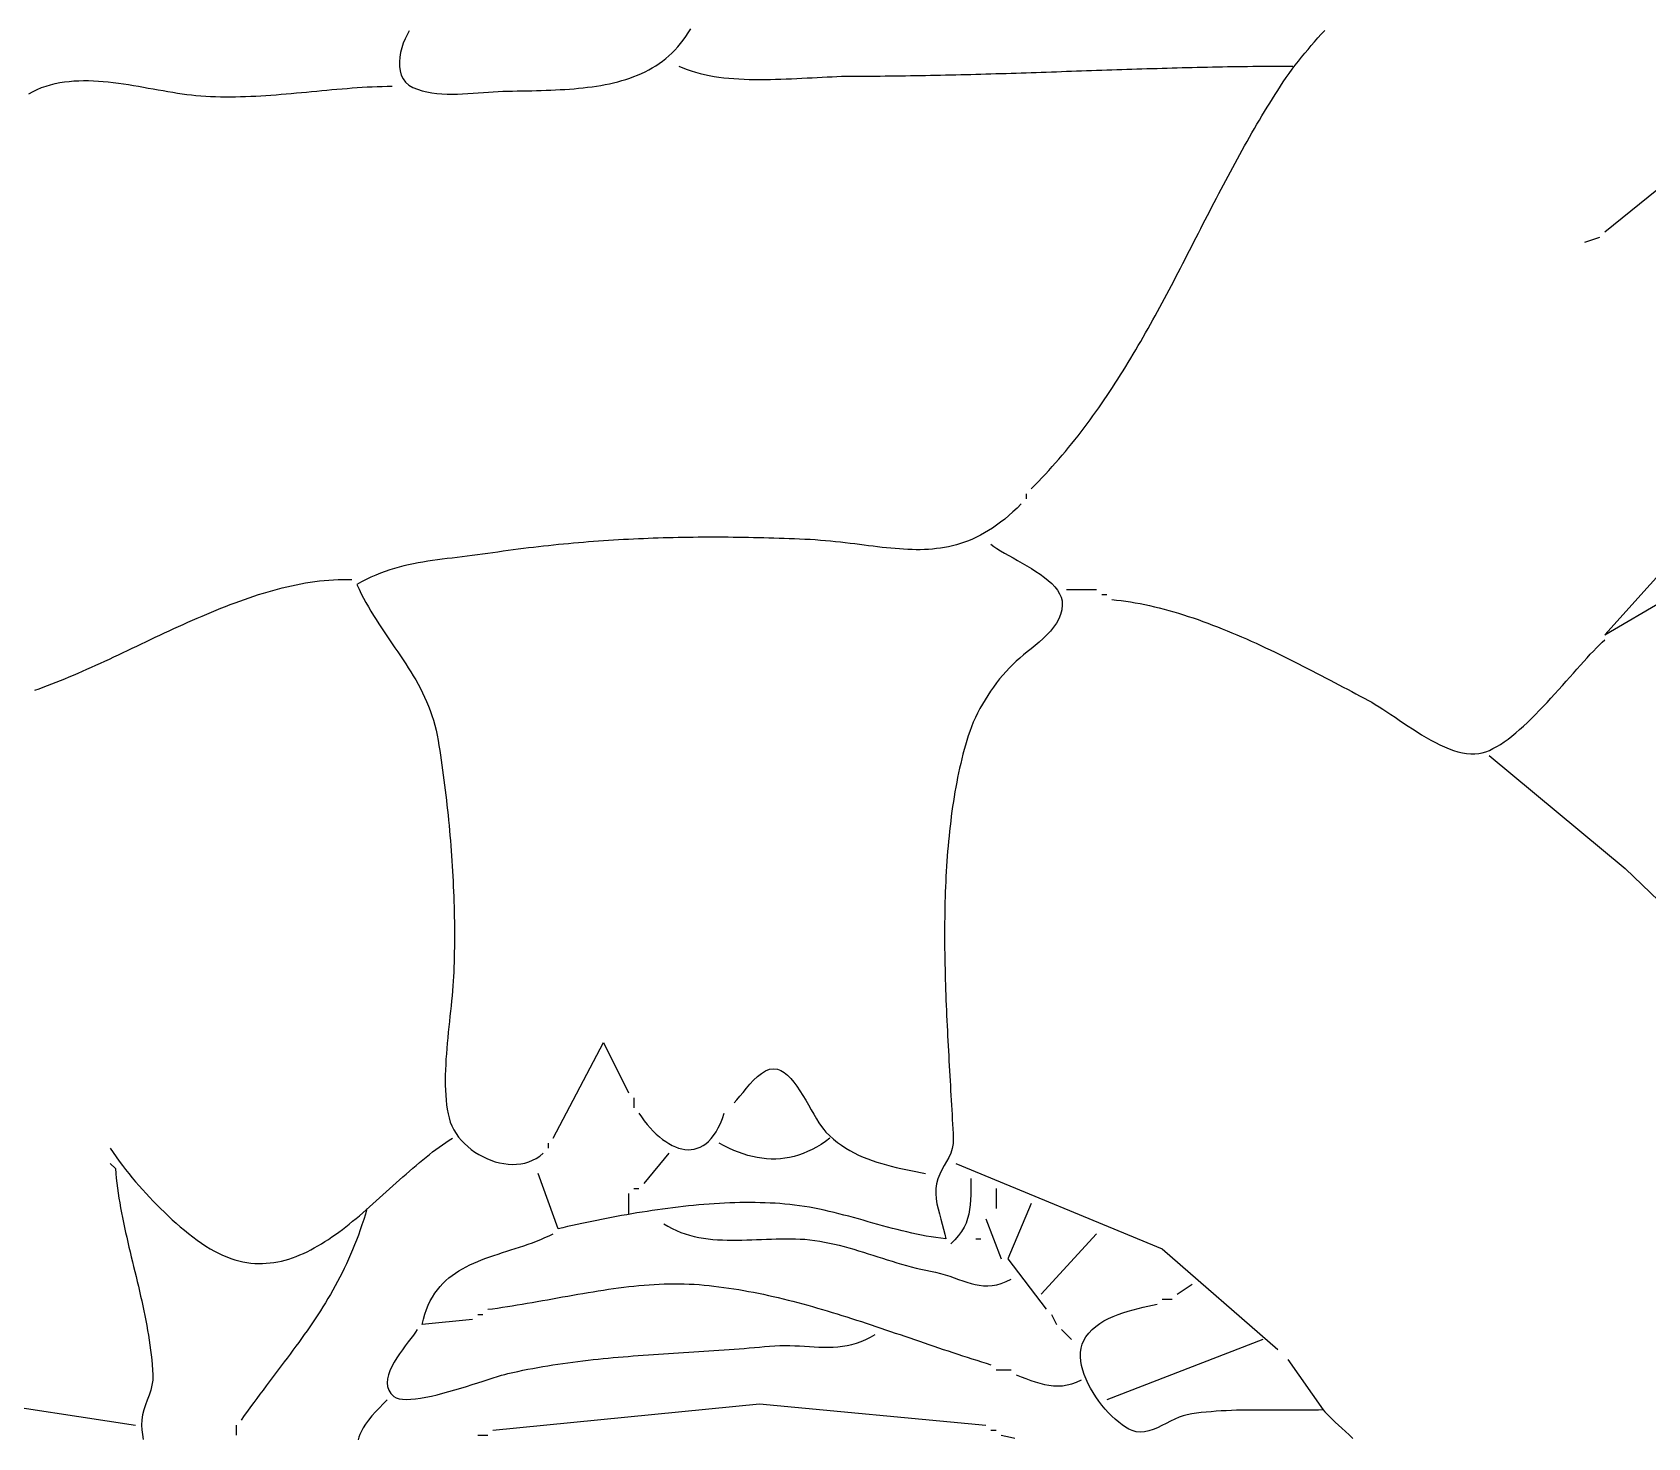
# Model space of a CAD drawing. Header units: millimetres. Extents: x 17 to 1517, y 15 to 1503.
# Drawn here: x 913.5 to 1234.5, y 899.5 to 1178.7 of the extents above; entities that cross this region are included whole.
import ezdxf

# ---------------------------------------------------------------- set-up
doc = ezdxf.new("R2010")
doc.units = ezdxf.units.MM
doc.layers.add('0_0_0', color=3, linetype='Continuous')

msp = doc.modelspace()

# ---------------------------------------------------------------- linework, layer by layer
at = {"layer": '0_0_0'}
for points in [[(988.3848, 1178.982), (987.9569, 1178.2264), (987.5613, 1177.4044), (987.2087, 1176.5309), (986.9093, 1175.6206), (986.6738, 1174.6882), (986.5125, 1173.7486), (986.4358, 1172.8165), (986.4543, 1171.9067), (986.5783, 1171.0339), (986.8184, 1170.2129), (987.185, 1169.4585), (987.6885, 1168.7854), (988.3393, 1168.2084), (989.1481, 1167.7423), (990.0408, 1167.3783), (990.9636, 1167.0812), (991.9131, 1166.8454), (992.8859, 1166.6656), (993.8783, 1166.5363), (994.8871, 1166.452), (995.9086, 1166.4075), (996.9395, 1166.3972), (997.9763, 1166.4158), (999.0155, 1166.4577), (1000.0536, 1166.5176), (1001.0872, 1166.5901), (1002.1128, 1166.6698), (1003.127, 1166.7511), (1004.1263, 1166.8288), (1005.1072, 1166.8973), (1006.0662, 1166.9513), (1007, 1166.9853), (1007.9593, 1167.0072), (1008.9184, 1167.0273), (1009.8767, 1167.0464), (1010.8337, 1167.0654), (1011.789, 1167.085), (1012.7422, 1167.106), (1013.6928, 1167.1294), (1014.6403, 1167.1559), (1015.5843, 1167.1863), (1016.5243, 1167.2215), (1017.4599, 1167.2622), (1018.3906, 1167.3094), (1019.3159, 1167.3638), (1020.2354, 1167.4263), (1021.1487, 1167.4977), (1022.0552, 1167.5788), (1022.9545, 1167.6704), (1023.8462, 1167.7734), (1024.7298, 1167.8886), (1025.6048, 1168.0168), (1026.4709, 1168.1588), (1027.3274, 1168.3154), (1028.1741, 1168.4876), (1029.0103, 1168.6761), (1029.8357, 1168.8816), (1030.6498, 1169.1052), (1031.4522, 1169.3475), (1032.2423, 1169.6094), (1033.0198, 1169.8918), (1033.7841, 1170.1954), (1034.5348, 1170.521), (1035.2715, 1170.8696), (1035.9937, 1171.2419), (1036.701, 1171.6388), (1037.3928, 1172.061), (1038.0688, 1172.5094), (1038.7284, 1172.9848), (1039.3712, 1173.4881), (1039.9968, 1174.02), (1040.6047, 1174.5815), (1041.1944, 1175.1732), (1041.7655, 1175.7961), (1042.3175, 1176.451), (1042.85, 1177.1387), (1043.3625, 1177.8599), (1043.8546, 1178.6156), (1044.3257, 1179.4066)], [(1112, 1088), (1112.7188, 1088.7258), (1113.4287, 1089.4561), (1114.1296, 1090.1909), (1114.8219, 1090.93), (1115.5056, 1091.6735), (1116.1808, 1092.4212), (1116.8478, 1093.1731), (1117.5066, 1093.929), (1118.1575, 1094.689), (1118.8006, 1095.4529), (1119.436, 1096.2207), (1120.0639, 1096.9922), (1120.6844, 1097.7676), (1121.2978, 1098.5465), (1121.904, 1099.3291), (1122.5034, 1100.1151), (1123.096, 1100.9046), (1123.682, 1101.6975), (1124.2616, 1102.4937), (1124.8349, 1103.2931), (1125.402, 1104.0956), (1125.9631, 1104.9012), (1126.5184, 1105.7098), (1127.068, 1106.5214), (1127.6121, 1107.3358), (1128.1507, 1108.1531), (1128.6842, 1108.973), (1129.2125, 1109.7956), (1129.7359, 1110.6208), (1130.2546, 1111.4484), (1130.7686, 1112.2785), (1131.2781, 1113.111), (1131.7833, 1113.9457), (1132.2843, 1114.7827), (1132.7813, 1115.6218), (1133.2745, 1116.463), (1133.7639, 1117.3061), (1134.2498, 1118.1512), (1134.7322, 1118.9982), (1135.2114, 1119.8469), (1135.6874, 1120.6974), (1136.1605, 1121.5495), (1136.6308, 1122.4032), (1137.0985, 1123.2583), (1137.5636, 1124.1149), (1138.0264, 1124.9728), (1138.487, 1125.832), (1138.9455, 1126.6924), (1139.4022, 1127.554), (1139.8571, 1128.4166), (1140.3104, 1129.2802), (1140.7622, 1130.1447), (1141.2128, 1131.0101), (1141.6622, 1131.8762), (1142.1107, 1132.7431), (1142.5583, 1133.6106), (1143.0052, 1134.4786), (1143.4516, 1135.3471), (1143.8976, 1136.2161), (1144.3434, 1137.0853), (1144.7891, 1137.9549), (1145.2349, 1138.8246), (1145.6809, 1139.6945), (1146.1273, 1140.5645), (1146.5742, 1141.4344), (1147.0218, 1142.3042), (1147.4703, 1143.1739), (1147.9197, 1144.0433), (1148.3703, 1144.9124), (1148.8221, 1145.7811), (1149.2754, 1146.6494), (1149.7303, 1147.5172), (1150.1869, 1148.3844), (1150.6455, 1149.2509), (1151.106, 1150.1167), (1151.5688, 1150.9817), (1152.0339, 1151.8457), (1152.5016, 1152.7089), (1152.9719, 1153.571), (1153.445, 1154.432), (1153.921, 1155.2918), (1154.4002, 1156.1504), (1154.8826, 1157.0077), (1155.3684, 1157.8636), (1155.8578, 1158.718), (1156.351, 1159.5709), (1156.848, 1160.4222), (1157.349, 1161.2718), (1157.8542, 1162.1197), (1158.3637, 1162.9658), (1158.8777, 1163.81), (1159.3963, 1164.6522), (1159.9197, 1165.4924), (1160.448, 1166.3304), (1160.9814, 1167.1663), (1161.5201, 1168), (1162.0905, 1168.8617), (1162.6715, 1169.7095), (1163.2628, 1170.5443), (1163.8638, 1171.3665), (1164.4741, 1172.1769), (1165.0934, 1172.9761), (1165.721, 1173.7648), (1166.3567, 1174.5438), (1166.9999, 1175.3136), (1167.6503, 1176.0749), (1168.3073, 1176.8285), (1168.9706, 1177.5749), (1169.6397, 1178.3148), (1170.3141, 1179.049)], [(1042, 1172), (1042.7869, 1171.6439), (1043.6009, 1171.3186), (1044.4403, 1171.023), (1045.3039, 1170.7559), (1046.19, 1170.516), (1047.0973, 1170.3021), (1048.0244, 1170.1131), (1048.9697, 1169.9476), (1049.9319, 1169.8046), (1050.9094, 1169.6827), (1051.901, 1169.5809), (1052.905, 1169.4978), (1053.9201, 1169.4323), (1054.9448, 1169.3832), (1055.9777, 1169.3493), (1057.0174, 1169.3293), (1058.0623, 1169.322), (1059.1111, 1169.3263), (1060.1622, 1169.3409), (1061.2144, 1169.3646), (1062.266, 1169.3963), (1063.3157, 1169.4346), (1064.3621, 1169.4785), (1065.4036, 1169.5267), (1066.4388, 1169.5779), (1067.4663, 1169.631), (1068.4847, 1169.6848), (1069.4925, 1169.7381), (1070.4883, 1169.7896), (1071.4705, 1169.8382), (1072.4378, 1169.8826), (1073.3888, 1169.9216), (1074.3219, 1169.9541), (1075.2358, 1169.9788), (1076.1289, 1169.9944), (1077, 1170), (1077.9991, 1170.0007), (1078.9983, 1170.0031), (1079.9976, 1170.0069), (1080.997, 1170.0122), (1081.9963, 1170.019), (1082.9958, 1170.0272), (1083.9952, 1170.0367), (1084.9947, 1170.0476), (1085.9943, 1170.0597), (1086.9939, 1170.0731), (1087.9936, 1170.0878), (1088.9933, 1170.1036), (1089.993, 1170.1206), (1090.9928, 1170.1387), (1091.9926, 1170.1578), (1092.9924, 1170.178), (1093.9923, 1170.1992), (1094.9922, 1170.2214), (1095.9921, 1170.2445), (1096.9921, 1170.2684), (1097.9921, 1170.2933), (1098.9922, 1170.3189), (1099.9922, 1170.3454), (1100.9923, 1170.3726), (1101.9924, 1170.4005), (1102.9926, 1170.4291), (1103.9928, 1170.4583), (1104.9929, 1170.4881), (1105.9932, 1170.5185), (1106.9934, 1170.5494), (1107.9936, 1170.5808), (1108.9939, 1170.6126), (1109.9942, 1170.6449), (1110.9945, 1170.6776), (1111.9948, 1170.7106), (1112.9951, 1170.7439), (1113.9954, 1170.7775), (1114.9958, 1170.8113), (1115.9961, 1170.8453), (1116.9965, 1170.8795), (1117.9968, 1170.9138), (1118.9972, 1170.9482), (1119.9976, 1170.9827), (1120.998, 1171.0172), (1121.9983, 1171.0517), (1122.9987, 1171.0861), (1123.9991, 1171.1204), (1124.9995, 1171.1546), (1125.9999, 1171.1886), (1127.0002, 1171.2224), (1128.0006, 1171.256), (1129.0009, 1171.2893), (1130.0013, 1171.3223), (1131.0016, 1171.355), (1132.002, 1171.3873), (1133.0023, 1171.4191), (1134.0026, 1171.4505), (1135.0029, 1171.4814), (1136.0032, 1171.5118), (1137.0034, 1171.5416), (1138.0037, 1171.5708), (1139.0039, 1171.5994), (1140.0041, 1171.6273), (1141.0043, 1171.6545), (1142.0044, 1171.681), (1143.0046, 1171.7066), (1144.0047, 1171.7315), (1145.0048, 1171.7554), (1146.0048, 1171.7785), (1147.0049, 1171.8007), (1148.0049, 1171.8219), (1149.0049, 1171.8421), (1150.0048, 1171.8612), (1151.0047, 1171.8793), (1152.0046, 1171.8963), (1153.0044, 1171.9121), (1154.0042, 1171.9268), (1155.004, 1171.9402), (1156.0037, 1171.9523), (1157.0034, 1171.9632), (1158.003, 1171.9727), (1159.0026, 1171.9809), (1160.0022, 1171.9877), (1161.0017, 1171.993), (1162.0012, 1171.9968), (1163.0006, 1171.9992), (1164, 1172)], [(912.8107, 1166.5026), (913.6394, 1166.9538), (914.4853, 1167.3558), (915.3474, 1167.7104), (916.2247, 1168.0198), (917.1164, 1168.2859), (918.0216, 1168.5107), (918.9393, 1168.6964), (919.8686, 1168.8448), (920.8085, 1168.9581), (921.7583, 1169.0382), (922.7169, 1169.0871), (923.6835, 1169.1069), (924.6571, 1169.0996), (925.6368, 1169.0673), (926.6217, 1169.0118), (927.6109, 1168.9354), (928.6035, 1168.8399), (929.5985, 1168.7273), (930.595, 1168.5998), (931.5922, 1168.4594), (932.589, 1168.308), (933.5847, 1168.1476), (934.5782, 1167.9804), (935.5686, 1167.8082), (936.5551, 1167.6332), (937.5367, 1167.4574), (938.5125, 1167.2827), (939.4815, 1167.1112), (940.443, 1166.9449), (941.3958, 1166.7858), (942.3393, 1166.636), (943.2723, 1166.4975), (944.194, 1166.3722), (945.1036, 1166.2623), (946, 1166.1697), (946.9756, 1166.0864), (947.9547, 1166.0187), (948.9371, 1165.9657), (949.9225, 1165.9267), (950.9109, 1165.9011), (951.902, 1165.8882), (952.8957, 1165.8873), (953.8918, 1165.8976), (954.89, 1165.9185), (955.8904, 1165.9492), (956.8926, 1165.9892), (957.8964, 1166.0376), (958.9018, 1166.0938), (959.9085, 1166.1571), (960.9164, 1166.2267), (961.9253, 1166.3021), (962.935, 1166.3824), (963.9453, 1166.4671), (964.9561, 1166.5553), (965.9672, 1166.6464), (966.9784, 1166.7398), (967.9896, 1166.8346), (969.0005, 1166.9302), (970.011, 1167.026), (971.0209, 1167.1211), (972.03, 1167.2149), (973.0382, 1167.3068), (974.0453, 1167.396), (975.0511, 1167.4818), (976.0555, 1167.5635), (977.0582, 1167.6404), (978.0591, 1167.7118), (979.058, 1167.7771), (980.0548, 1167.8355), (981.0492, 1167.8863), (982.0411, 1167.9289), (983.0303, 1167.9625), (984.0166, 1167.9864), (985, 1168)], [(1257, 1164), (1226, 1139)], [(1222, 1137), (1225, 1138)], [(1253, 1089), (1226, 1059), (1238, 1066.0247), (1254, 1074)], [(1110, 1085), (1109.1741, 1084.1806), (1108.3534, 1083.4087), (1107.5375, 1082.6831), (1106.7258, 1082.0025), (1105.918, 1081.3657), (1105.1137, 1080.7714), (1104.3125, 1080.2184), (1103.514, 1079.7055), (1102.7178, 1079.2315), (1101.9234, 1078.795), (1101.1304, 1078.3949), (1100.3386, 1078.0299), (1099.5473, 1077.6987), (1098.7563, 1077.4003), (1097.9651, 1077.1332), (1097.1734, 1076.8963), (1096.3806, 1076.6883), (1095.5865, 1076.5081), (1094.7905, 1076.3543), (1093.9924, 1076.2257), (1093.1916, 1076.1211), (1092.3878, 1076.0392), (1091.5806, 1075.9789), (1090.7695, 1075.9388), (1089.9542, 1075.9178), (1089.1342, 1075.9146), (1088.3092, 1075.9279), (1087.4787, 1075.9565), (1086.6423, 1075.9993), (1085.7996, 1076.0549), (1084.9503, 1076.1221), (1084.0938, 1076.1997), (1083.2299, 1076.2864), (1082.358, 1076.3811), (1081.4778, 1076.4824), (1080.5889, 1076.5891), (1079.6909, 1076.7), (1078.7833, 1076.8139), (1077.8658, 1076.9295), (1076.9379, 1077.0455), (1075.9993, 1077.1608), (1075.0495, 1077.2742), (1074.0881, 1077.3842), (1073.1147, 1077.4899), (1072.1289, 1077.5898), (1071.1303, 1077.6827), (1070.1186, 1077.7675), (1069.0932, 1077.8429), (1068.0538, 1077.9076), (1067, 1077.9605), (1065.9724, 1078.0044), (1064.9472, 1078.0461), (1063.9242, 1078.0855), (1062.9034, 1078.1225), (1061.8847, 1078.1573), (1060.868, 1078.1896), (1059.8534, 1078.2196), (1058.8406, 1078.2471), (1057.8296, 1078.2722), (1056.8204, 1078.2947), (1055.8129, 1078.3148), (1054.8069, 1078.3323), (1053.8026, 1078.3472), (1052.7997, 1078.3595), (1051.7982, 1078.3692), (1050.7981, 1078.3762), (1049.7992, 1078.3805), (1048.8015, 1078.3821), (1047.8049, 1078.381), (1046.8094, 1078.377), (1045.8148, 1078.3702), (1044.8212, 1078.3606), (1043.8284, 1078.3481), (1042.8364, 1078.3328), (1041.8451, 1078.3144), (1040.8544, 1078.2932), (1039.8643, 1078.2689), (1038.8747, 1078.2416), (1037.8855, 1078.2113), (1036.8966, 1078.1778), (1035.908, 1078.1413), (1034.9196, 1078.1017), (1033.9314, 1078.0588), (1032.9432, 1078.0128), (1031.9551, 1077.9636), (1030.9668, 1077.9111), (1029.9785, 1077.8553), (1028.9899, 1077.7962), (1028.001, 1077.7337), (1027.0117, 1077.6679), (1026.0221, 1077.5987), (1025.0319, 1077.526), (1024.0412, 1077.4499), (1023.0499, 1077.3703), (1022.0578, 1077.2872), (1021.065, 1077.2005), (1020.0713, 1077.1103), (1019.0767, 1077.0164), (1018.0811, 1076.9189), (1017.0845, 1076.8178), (1016.0867, 1076.7129), (1015.0877, 1076.6043), (1014.0875, 1076.492), (1013.0859, 1076.3759), (1012.0829, 1076.256), (1011.0785, 1076.1322), (1010.0725, 1076.0046), (1009.0648, 1075.873), (1008.0555, 1075.7375), (1007.0445, 1075.5981), (1006.0315, 1075.4547), (1005.0167, 1075.3072), (1004, 1075.1558), (1002.9663, 1075.0052), (1001.9412, 1074.8654), (1000.9244, 1074.7343), (999.9156, 1074.61), (998.9142, 1074.4904), (997.9199, 1074.3736), (996.9324, 1074.2574), (995.9512, 1074.14), (994.9759, 1074.0193), (994.0062, 1073.8933), (993.0418, 1073.7601), (992.0821, 1073.6175), (991.1268, 1073.4636), (990.1755, 1073.2964), (989.2279, 1073.1139), (988.2836, 1072.9141), (987.3421, 1072.695), (986.403, 1072.4545), (985.4661, 1072.1907), (984.5309, 1071.9016), (983.597, 1071.5851), (982.6641, 1071.2393), (981.7317, 1070.8621), (980.7995, 1070.4516), (979.867, 1070.0058), (978.934, 1069.5225), (978, 1069), (978.4232, 1068.0724), (978.8643, 1067.1632), (979.3218, 1066.2711), (979.7943, 1065.3947), (980.2802, 1064.5328), (980.7783, 1063.6841), (981.287, 1062.8473), (981.8048, 1062.0212), (982.3304, 1061.2044), (982.8622, 1060.3957), (983.3989, 1059.5937), (983.939, 1058.7973), (984.481, 1058.0051), (985.0235, 1057.2158), (985.565, 1056.4282), (986.1041, 1055.6409), (986.6394, 1054.8528), (987.1694, 1054.0624), (987.6926, 1053.2686), (988.2077, 1052.47), (988.7131, 1051.6654), (989.2074, 1050.8535), (989.6892, 1050.033), (990.157, 1049.2026), (990.6094, 1048.361), (991.0449, 1047.507), (991.462, 1046.6392), (991.8595, 1045.7564), (992.2357, 1044.8574), (992.5892, 1043.9407), (992.9186, 1043.0052), (993.2225, 1042.0496), (993.4993, 1041.0725), (993.7478, 1040.0728), (993.9663, 1039.049), (994.1535, 1038), (994.3081, 1037.0278), (994.4595, 1036.0526), (994.6075, 1035.0744), (994.7522, 1034.0935), (994.8934, 1033.1098), (995.0312, 1032.1237), (995.1656, 1031.135), (995.2964, 1030.1441), (995.4236, 1029.151), (995.5472, 1028.1558), (995.6672, 1027.1587), (995.7834, 1026.1598), (995.896, 1025.1592), (996.0048, 1024.157), (996.1097, 1023.1534), (996.2108, 1022.1485), (996.3081, 1021.1423), (996.4014, 1020.1351), (996.4907, 1019.127), (996.576, 1018.118), (996.6573, 1017.1083), (996.7344, 1016.0981), (996.8075, 1015.0874), (996.8763, 1014.0763), (996.941, 1013.0651), (997.0014, 1012.0537), (997.0575, 1011.0424), (997.1093, 1010.0313), (997.1567, 1009.0205), (997.1997, 1008.0101), (997.2382, 1007.0002), (997.2723, 1005.9909), (997.3018, 1004.9825), (997.3267, 1003.9749), (997.347, 1002.9684), (997.3627, 1001.963), (997.3737, 1000.9589), (997.3799, 999.9562), (997.3814, 998.9551), (997.378, 997.9556), (997.3698, 996.9578), (997.3567, 995.962), (997.3387, 994.9681), (997.3157, 993.9764), (997.2876, 992.987), (997.2546, 992), (997.2147, 991.1099), (997.1598, 990.1936), (997.0915, 989.2531), (997.0116, 988.2905), (996.9217, 987.3079), (996.8237, 986.3073), (996.7193, 985.2906), (996.6102, 984.26), (996.4982, 983.2176), (996.385, 982.1652), (996.2723, 981.1051), (996.1619, 980.0392), (996.0555, 978.9695), (995.9548, 977.8982), (995.8617, 976.8272), (995.7778, 975.7586), (995.7048, 974.6945), (995.6446, 973.6368), (995.5988, 972.5877), (995.5692, 971.5491), (995.5576, 970.5231), (995.5656, 969.5118), (995.595, 968.5172), (995.6476, 967.5414), (995.7251, 966.5863), (995.8291, 965.654), (995.9616, 964.7466), (996.1242, 963.8661), (996.3186, 963.0146), (996.5614, 962.2105), (996.8765, 961.4281), (997.2591, 960.67), (997.7049, 959.9384), (998.2094, 959.2357), (998.7679, 958.5645), (999.376, 957.9271), (1000.0292, 957.326), (1000.7229, 956.7634), (1001.4527, 956.242), (1002.2141, 955.764), (1003.0024, 955.3319), (1003.8132, 954.9481), (1004.6421, 954.6151), (1005.4844, 954.3352), (1006.3357, 954.1108), (1007.1914, 953.9444), (1008.047, 953.8384), (1008.8981, 953.7952), (1009.7401, 953.8172), (1010.5684, 953.9068), (1011.3786, 954.0665), (1012.1662, 954.2986), (1012.9267, 954.6056), (1013.6555, 954.9899), (1014.3481, 955.4538), (1015, 956)], [(1111, 1087), (1111, 1086)], [(1104, 1077), (1104.5555, 1076.5762), (1105.198, 1076.1403), (1105.9157, 1075.6918), (1106.6967, 1075.2303), (1107.5292, 1074.7554), (1108.4012, 1074.2666), (1109.301, 1073.7635), (1110.2167, 1073.2457), (1111.1364, 1072.7128), (1112.0482, 1072.1642), (1112.9404, 1071.5997), (1113.801, 1071.0188), (1114.6183, 1070.421), (1115.3803, 1069.806), (1116.0752, 1069.1733), (1116.6912, 1068.5224), (1117.2164, 1067.853), (1117.6389, 1067.1646), (1117.9468, 1066.4568), (1118.1285, 1065.7292), (1118.1719, 1064.9814), (1118.0613, 1063.9943), (1117.8182, 1063.0553), (1117.4567, 1062.1613), (1116.9911, 1061.3091), (1116.4353, 1060.4955), (1115.8037, 1059.7174), (1115.1104, 1058.9716), (1114.3694, 1058.255), (1113.595, 1057.5645), (1112.8014, 1056.8968), (1112.0026, 1056.2488), (1111.2129, 1055.6173), (1110.4463, 1054.9993), (1109.7171, 1054.3915), (1109.0394, 1053.7908), (1108.3501, 1053.1335), (1107.6721, 1052.4465), (1107.0067, 1051.7318), (1106.3553, 1050.991), (1105.7191, 1050.226), (1105.0996, 1049.4386), (1104.4981, 1048.6308), (1103.9158, 1047.8042), (1103.3543, 1046.9607), (1102.8147, 1046.1022), (1102.2985, 1045.2305), (1101.807, 1044.3473), (1101.3415, 1043.4547), (1100.9034, 1042.5542), (1100.494, 1041.6479), (1100.1147, 1040.7375), (1099.7667, 1039.8248), (1099.4515, 1038.9117), (1099.1705, 1038), (1098.9156, 1037.1005), (1098.6698, 1036.195), (1098.4332, 1035.2836), (1098.2054, 1034.3663), (1097.9864, 1033.4433), (1097.7761, 1032.5148), (1097.5743, 1031.581), (1097.3808, 1030.642), (1097.1955, 1029.6979), (1097.0183, 1028.7488), (1096.8491, 1027.795), (1096.6877, 1026.8366), (1096.5339, 1025.8738), (1096.3877, 1024.9066), (1096.2489, 1023.9352), (1096.1174, 1022.9598), (1095.993, 1021.9806), (1095.8755, 1020.9976), (1095.7649, 1020.0111), (1095.6611, 1019.0211), (1095.5638, 1018.0279), (1095.4729, 1017.0315), (1095.3883, 1016.0322), (1095.3099, 1015.03), (1095.2376, 1014.0252), (1095.1711, 1013.0178), (1095.1104, 1012.0081), (1095.0552, 1010.9962), (1095.0056, 1009.9821), (1094.9613, 1008.9662), (1094.9222, 1007.9484), (1094.8881, 1006.9291), (1094.859, 1005.9082), (1094.8347, 1004.8861), (1094.815, 1003.8627), (1094.7998, 1002.8383), (1094.789, 1001.8131), (1094.7825, 1000.7871), (1094.7801, 999.7605), (1094.7816, 998.7335), (1094.7869, 997.7062), (1094.796, 996.6788), (1094.8085, 995.6514), (1094.8245, 994.6242), (1094.8438, 993.5973), (1094.8663, 992.5708), (1094.8917, 991.5449), (1094.92, 990.5199), (1094.951, 989.4957), (1094.9846, 988.4726), (1095.0207, 987.4507), (1095.059, 986.4302), (1095.0996, 985.4111), (1095.1422, 984.3938), (1095.1867, 983.3782), (1095.233, 982.3646), (1095.2809, 981.3531), (1095.3302, 980.3439), (1095.381, 979.3371), (1095.4329, 978.3328), (1095.486, 977.3313), (1095.54, 976.3326), (1095.5948, 975.3369), (1095.6502, 974.3443), (1095.7062, 973.3551), (1095.7626, 972.3693), (1095.8192, 971.3871), (1095.876, 970.4087), (1095.9327, 969.4341), (1095.9893, 968.4637), (1096.0455, 967.4974), (1096.1014, 966.5354), (1096.1567, 965.578), (1096.2112, 964.6252), (1096.265, 963.6773), (1096.3177, 962.7342), (1096.3693, 961.7963), (1096.4197, 960.8636), (1096.4687, 959.9363), (1096.5162, 959.0146), (1096.488, 957.9366), (1096.3093, 956.954), (1096.0112, 956.0455), (1095.6246, 955.1897), (1095.1808, 954.365), (1094.7107, 953.5502), (1094.2455, 952.7237), (1093.8162, 951.8642), (1093.4539, 950.9503), (1093.1898, 949.9606), (1093.0594, 948.9796), (1093.0418, 947.9852), (1093.1188, 946.9809), (1093.2728, 945.9701), (1093.4857, 944.9562), (1093.7397, 943.9426), (1094.0169, 942.9329), (1094.2994, 941.9303), (1094.5693, 940.9383), (1094.8088, 939.9604), (1095, 939), (1094.0313, 939.1096), (1093.0641, 939.2394), (1092.0981, 939.3878), (1091.1334, 939.5537), (1090.1696, 939.7357), (1089.2067, 939.9323), (1088.2445, 940.1424), (1087.2829, 940.3645), (1086.3216, 940.5973), (1085.3607, 940.8394), (1084.3999, 941.0897), (1083.4392, 941.3466), (1082.4782, 941.6088), (1081.517, 941.8751), (1080.5553, 942.1441), (1079.5931, 942.4144), (1078.6301, 942.6846), (1077.6662, 942.9536), (1076.7014, 943.2199), (1075.7353, 943.4822), (1074.768, 943.7391), (1073.7992, 943.9893), (1072.8288, 944.2315), (1071.8567, 944.4644), (1070.8827, 944.6865), (1069.9067, 944.8966), (1068.9285, 945.0933), (1067.948, 945.2753), (1066.965, 945.4413), (1065.9795, 945.5898), (1064.9912, 945.7196), (1064, 945.8294), (1063.0343, 945.9192), (1062.0625, 945.9965), (1061.0849, 946.0615), (1060.1019, 946.1144), (1059.1137, 946.1556), (1058.1206, 946.1852), (1057.123, 946.2036), (1056.1212, 946.211), (1055.1154, 946.2078), (1054.1061, 946.194), (1053.0934, 946.1701), (1052.0778, 946.1363), (1051.0595, 946.0929), (1050.0388, 946.0401), (1049.0161, 945.9782), (1047.9917, 945.9074), (1046.9659, 945.8281), (1045.9389, 945.7405), (1044.9111, 945.6448), (1043.8829, 945.5413), (1042.8545, 945.4304), (1041.8262, 945.3122), (1040.7984, 945.1871), (1039.7713, 945.0552), (1038.7453, 944.917), (1037.7207, 944.7725), (1036.6978, 944.6222), (1035.6769, 944.4662), (1034.6583, 944.3049), (1033.6423, 944.1384), (1032.6293, 943.9671), (1031.6196, 943.7913), (1030.6134, 943.6112), (1029.6111, 943.427), (1028.613, 943.2391), (1027.6194, 943.0477), (1026.6307, 942.853), (1025.647, 942.6554), (1024.6688, 942.4551), (1023.6964, 942.2524), (1022.73, 942.0475), (1021.77, 941.8407), (1020.8167, 941.6323), (1019.8703, 941.4225), (1018.9313, 941.2116), (1018, 941), (1014, 952)], [(914, 1048), (914.8404, 1048.2913), (915.6852, 1048.5942), (916.5342, 1048.9081), (917.3874, 1049.2325), (918.2447, 1049.5671), (919.1059, 1049.9112), (919.971, 1050.2645), (920.8398, 1050.6264), (921.7123, 1050.9965), (922.5884, 1051.3743), (923.4679, 1051.7592), (924.3508, 1052.1509), (925.237, 1052.5488), (926.1263, 1052.9525), (927.0187, 1053.3615), (927.9141, 1053.7753), (928.8123, 1054.1934), (929.7133, 1054.6153), (930.6169, 1055.0407), (931.5231, 1055.4689), (932.4318, 1055.8995), (933.3429, 1056.332), (934.2562, 1056.766), (935.1717, 1057.201), (936.0892, 1057.6364), (937.0088, 1058.0719), (937.9302, 1058.5069), (938.8534, 1058.9409), (939.7782, 1059.3735), (940.7046, 1059.8042), (941.6325, 1060.2325), (942.5618, 1060.6579), (943.4923, 1061.08), (944.424, 1061.4983), (945.3568, 1061.9122), (946.2906, 1062.3214), (947.2252, 1062.7253), (948.1606, 1063.1235), (949.0967, 1063.5154), (950.0333, 1063.9006), (950.9705, 1064.2787), (951.908, 1064.6491), (952.8458, 1065.0113), (953.7838, 1065.3649), (954.7218, 1065.7094), (955.6598, 1066.0444), (956.5977, 1066.3692), (957.5354, 1066.6835), (958.4728, 1066.9869), (959.4098, 1067.2787), (960.3462, 1067.5585), (961.282, 1067.8258), (962.2171, 1068.0803), (963.1514, 1068.3213), (964.0848, 1068.5484), (965.0171, 1068.7611), (965.9484, 1068.959), (966.8784, 1069.1415), (967.8071, 1069.3082), (968.7344, 1069.4586), (969.6601, 1069.5923), (970.5843, 1069.7087), (971.5068, 1069.8073), (972.4274, 1069.8878), (973.3461, 1069.9495), (974.2629, 1069.9921), (975.1775, 1070.015), (976.0899, 1070.0178), (977, 1070)], [(1119, 1068), (1125, 1068)], [(1126, 1067), (1127, 1067)], [(1128, 1066), (1128.9296, 1065.91), (1129.8632, 1065.8023), (1130.8004, 1065.6772), (1131.7411, 1065.5352), (1132.6851, 1065.3767), (1133.632, 1065.2022), (1134.5818, 1065.012), (1135.5341, 1064.8067), (1136.4887, 1064.5865), (1137.4454, 1064.3521), (1138.404, 1064.1037), (1139.3643, 1063.8419), (1140.3259, 1063.567), (1141.2888, 1063.2795), (1142.2527, 1062.9799), (1143.2173, 1062.6685), (1144.1824, 1062.3458), (1145.1477, 1062.0122), (1146.1132, 1061.6682), (1147.0785, 1061.3141), (1148.0434, 1060.9504), (1149.0077, 1060.5776), (1149.9711, 1060.1961), (1150.9335, 1059.8063), (1151.8946, 1059.4086), (1152.8541, 1059.0035), (1153.8119, 1058.5913), (1154.7678, 1058.1726), (1155.7214, 1057.7478), (1156.6726, 1057.3173), (1157.6211, 1056.8815), (1158.5668, 1056.4408), (1159.5093, 1055.9957), (1160.4485, 1055.5467), (1161.3842, 1055.0941), (1162.316, 1054.6383), (1163.2439, 1054.1799), (1164.1675, 1053.7193), (1165.0866, 1053.2568), (1166.001, 1052.7929), (1166.9106, 1052.328), (1167.8149, 1051.8626), (1168.7139, 1051.3972), (1169.6073, 1050.932), (1170.4948, 1050.4676), (1171.3763, 1050.0044), (1172.2516, 1049.5428), (1173.1203, 1049.0833), (1173.9822, 1048.6263), (1174.8373, 1048.1722), (1175.6851, 1047.7214), (1176.5255, 1047.2744), (1177.3583, 1046.8316), (1178.1831, 1046.3935), (1179, 1045.9605), (1179.6724, 1045.5893), (1180.3767, 1045.1737), (1181.1106, 1044.7189), (1181.8717, 1044.2302), (1182.658, 1043.7128), (1183.4671, 1043.1718), (1184.2967, 1042.6124), (1185.1446, 1042.0399), (1186.0085, 1041.4595), (1186.8862, 1040.8763), (1187.7754, 1040.2956), (1188.6739, 1039.7226), (1189.5794, 1039.1625), (1190.4896, 1038.6205), (1191.4023, 1038.1018), (1192.3153, 1037.6116), (1193.2262, 1037.1551), (1194.1328, 1036.7375), (1195.0329, 1036.3641), (1195.9242, 1036.0399), (1196.8044, 1035.7704), (1197.6713, 1035.5605), (1198.5226, 1035.4156), (1199.356, 1035.3409), (1200.1694, 1035.3415), (1200.9605, 1035.4228), (1201.6393, 1035.5644), (1202.333, 1035.7748), (1203.0403, 1036.0503), (1203.7601, 1036.3873), (1204.4912, 1036.7824), (1205.2326, 1037.232), (1205.983, 1037.7325), (1206.7413, 1038.2804), (1207.5063, 1038.8721), (1208.2769, 1039.504), (1209.052, 1040.1727), (1209.8304, 1040.8746), (1210.6109, 1041.606), (1211.3924, 1042.3635), (1212.1738, 1043.1435), (1212.9539, 1043.9425), (1213.7315, 1044.7569), (1214.5055, 1045.5831), (1215.2748, 1046.4176), (1216.0382, 1047.2569), (1216.7946, 1048.0974), (1217.5427, 1048.9355), (1218.2815, 1049.7677), (1219.0098, 1050.5904), (1219.7265, 1051.4001), (1220.4304, 1052.1933), (1221.1203, 1052.9663), (1221.7952, 1053.7157), (1222.4538, 1054.4378), (1223.095, 1055.1292), (1223.7176, 1055.7862), (1224.3206, 1056.4053), (1224.9028, 1056.983), (1225.4629, 1057.5158), (1226, 1058)], [(1203, 1035), (1230, 1012.561), (1265, 979)], [(1017, 959), (1027, 978), (1032, 968)], [(1053, 966), (1053.5289, 966.607), (1054.1086, 967.3192), (1054.7344, 968.1022), (1055.4019, 968.9216), (1056.1063, 969.7431), (1056.8432, 970.5324), (1057.608, 971.2551), (1058.396, 971.8769), (1059.2027, 972.3634), (1060.0236, 972.6802), (1060.8541, 972.7932), (1061.5534, 972.704), (1062.2383, 972.4493), (1062.9087, 972.0466), (1063.5647, 971.5134), (1064.206, 970.8672), (1064.8329, 970.1258), (1065.4451, 969.3065), (1066.0428, 968.427), (1066.6258, 967.5049), (1067.1941, 966.5577), (1067.7478, 965.603), (1068.2867, 964.6584), (1068.8109, 963.7413), (1069.3204, 962.8695), (1069.815, 962.0603), (1070.2948, 961.3315), (1070.7598, 960.7006), (1071.2099, 960.1851), (1071.9504, 959.4658), (1072.7137, 958.7949), (1073.4987, 958.17), (1074.3041, 957.5888), (1075.1289, 957.0491), (1075.9718, 956.5486), (1076.8318, 956.0849), (1077.7077, 955.6558), (1078.5983, 955.259), (1079.5026, 954.8922), (1080.4193, 954.5532), (1081.3474, 954.2396), (1082.2857, 953.9491), (1083.233, 953.6795), (1084.1882, 953.4285), (1085.1501, 953.1938), (1086.1177, 952.9732), (1087.0898, 952.7642), (1088.0652, 952.5647), (1089.0428, 952.3723), (1090.0214, 952.1849), (1091, 952)], [(1033, 967), (1033, 965)], [(1034, 964), (1034.5449, 963.2093), (1035.1065, 962.4535), (1035.6832, 961.7348), (1036.2733, 961.0553), (1036.8752, 960.417), (1037.4874, 959.8221), (1038.1081, 959.2726), (1038.7357, 958.7706), (1039.3686, 958.3182), (1040.0052, 957.9176), (1040.6438, 957.5709), (1041.2829, 957.28), (1041.9207, 957.0472), (1042.5557, 956.8745), (1043.1862, 956.764), (1043.8106, 956.7179), (1044.4273, 956.7381), (1045.0346, 956.8269), (1045.631, 956.9863), (1046.2147, 957.2184), (1046.7842, 957.5253), (1047.3378, 957.9091), (1047.8739, 958.3719), (1048.3909, 958.9158), (1048.8872, 959.543), (1049.361, 960.2554), (1049.8108, 961.0552), (1050.235, 961.9445), (1050.6319, 962.9254), (1051, 964)], [(929, 957), (929.5847, 956.1316), (930.1822, 955.2746), (930.7922, 954.4287), (931.4145, 953.5935), (932.0489, 952.7686), (932.6951, 951.9539), (933.3529, 951.1487), (934.022, 950.353), (934.7023, 949.5662), (935.3934, 948.788), (936.0951, 948.0181), (936.8073, 947.2562), (937.5296, 946.5018), (938.2618, 945.7547), (939.0038, 945.0146), (939.7652, 944.2705), (940.535, 943.5346), (941.3141, 942.8084), (942.1035, 942.0938), (942.9041, 941.3922), (943.7171, 940.7053), (944.5433, 940.0347), (945.3837, 939.3822), (946.2393, 938.7492), (947.111, 938.1374), (948, 937.5486), (948.8397, 937.0301), (949.6734, 936.5574), (950.501, 936.1295), (951.3227, 935.7454), (952.1385, 935.4041), (952.9486, 935.1048), (953.7532, 934.8464), (954.5522, 934.628), (955.3458, 934.4486), (956.1341, 934.3074), (956.9172, 934.2032), (957.6952, 934.1352), (958.4682, 934.1025), (959.2363, 934.104), (959.9997, 934.1388), (960.7583, 934.206), (961.5124, 934.3045), (962.262, 934.4335), (963.0073, 934.592), (963.7482, 934.779), (964.4851, 934.9936), (965.2178, 935.2348), (965.9467, 935.5017), (966.6716, 935.7933), (967.3928, 936.1086), (968.1104, 936.4468), (968.8245, 936.8068), (969.5351, 937.1877), (970.2424, 937.5885), (970.9465, 938.0083), (971.6474, 938.4461), (972.3454, 938.901), (973.0404, 939.372), (973.7326, 939.8581), (974.4221, 940.3585), (975.109, 940.8721), (975.7934, 941.3979), (976.4755, 941.9352), (977.1552, 942.4828), (977.8328, 943.0398), (978.5083, 943.6053), (979.1818, 944.1783), (979.8534, 944.7579), (980.5233, 945.3431), (981.1915, 945.9329), (981.8581, 946.5265), (982.5233, 947.1227), (983.1871, 947.7208), (983.8497, 948.3196), (984.5112, 948.9184), (985.1716, 949.5161), (985.8311, 950.1117), (986.4897, 950.7043), (987.1476, 951.293), (987.8049, 951.8768), (988.4617, 952.4547), (989.1181, 953.0258), (989.7741, 953.5892), (990.43, 954.1438), (991.0857, 954.6887), (991.7415, 955.223), (992.3973, 955.7457), (993.0534, 956.2559), (993.7097, 956.7526), (994.3665, 957.2348), (995.0238, 957.7016), (995.6818, 958.152), (996.3404, 958.5851), (997, 959)], [(1016, 958), (1016, 957)], [(1072, 959), (1071.1157, 958.3574), (1070.2299, 957.7706), (1069.3423, 957.2391), (1068.4529, 956.7624), (1067.5614, 956.3401), (1066.6676, 955.9715), (1065.7715, 955.6563), (1064.8727, 955.3941), (1063.9712, 955.1842), (1063.0668, 955.0263), (1062.1592, 954.9198), (1061.2484, 954.8643), (1060.3341, 954.8592), (1059.4162, 954.9042), (1058.4945, 954.9988), (1057.5689, 955.1424), (1056.639, 955.3345), (1055.7049, 955.5748), (1054.7663, 955.8627), (1053.8231, 956.1978), (1052.875, 956.5795), (1051.9219, 957.0075), (1050.9636, 957.4811), (1050, 958)], [(929, 954), (930, 953)], [(1040, 956), (1035, 950)], [(1097, 954), (1138, 937.0116), (1161, 917)], [(930, 953), (930.0859, 952.0169), (930.1865, 951.035), (930.3012, 950.054), (930.429, 949.074), (930.5693, 948.0948), (930.7212, 947.1165), (930.884, 946.1389), (931.057, 945.1621), (931.2393, 944.1859), (931.4302, 943.2103), (931.6289, 942.2354), (931.8346, 941.2609), (932.0466, 940.2869), (932.2641, 939.3132), (932.4863, 938.34), (932.7124, 937.367), (932.9418, 936.3943), (933.1735, 935.4217), (933.4069, 934.4493), (933.6412, 933.477), (933.8755, 932.5047), (934.1092, 931.5324), (934.3414, 930.56), (934.5714, 929.5875), (934.7984, 928.6148), (935.0217, 927.6419), (935.2404, 926.6687), (935.4538, 925.6951), (935.6611, 924.7212), (935.8616, 923.7468), (936.0545, 922.7719), (936.239, 921.7965), (936.4143, 920.8204), (936.5797, 919.8437), (936.7344, 918.8663), (936.8776, 917.8881), (937.0086, 916.9091), (937.1266, 915.9292), (937.2308, 914.9484), (937.3204, 913.9666), (937.3947, 912.9838), (937.4529, 912), (937.4316, 910.9368), (937.2792, 909.9103), (937.0279, 908.9121), (936.7097, 907.9336), (936.3568, 906.9663), (936.0013, 906.0017), (935.6751, 905.0313), (935.4105, 904.0465), (935.2396, 903.0389), (935.1944, 902), (935.2518, 901.0475), (935.3676, 900.1047), (935.534, 899.17)], [(1100, 951), (1100.0017, 949.8646), (1100.0004, 948.7757), (1099.9857, 947.7298), (1099.9474, 946.723), (1099.8751, 945.7517), (1099.7586, 944.8122), (1099.5876, 943.9008), (1099.3518, 943.0139), (1099.0409, 942.1478), (1098.6446, 941.2987), (1098.1527, 940.4631), (1097.5548, 939.6372), (1096.8406, 938.8174), (1096, 938)], [(1032, 948), (1032, 944)], [(1033, 949), (1034, 949)], [(1105, 949), (1105, 945)], [(980, 945), (979.6821, 943.9105), (979.3531, 942.8415), (979.0132, 941.7924), (978.6626, 940.7624), (978.3015, 939.7508), (977.93, 938.7569), (977.5485, 937.7801), (977.157, 936.8196), (976.7558, 935.8748), (976.345, 934.945), (975.925, 934.0295), (975.4958, 933.1275), (975.0577, 932.2385), (974.6108, 931.3616), (974.1554, 930.4963), (973.6916, 929.6418), (973.2198, 928.7975), (972.7399, 927.9626), (972.2523, 927.1364), (971.7572, 926.3184), (971.2547, 925.5077), (970.745, 924.7037), (970.2284, 923.9057), (969.705, 923.113), (969.1751, 922.3249), (968.6388, 921.5407), (968.0963, 920.7598), (967.5478, 919.9814), (966.9936, 919.2049), (966.4338, 918.4295), (965.8686, 917.6546), (965.2982, 916.8795), (964.7229, 916.1035), (964.1427, 915.3258), (963.558, 914.5459), (962.9688, 913.763), (962.3755, 912.9765), (961.7781, 912.1855), (961.177, 911.3896), (960.5723, 910.5878), (959.9641, 909.7797), (959.3528, 908.9644), (958.7384, 908.1413), (958.1212, 907.3097), (957.5014, 906.4689), (956.8792, 905.6182), (956.2547, 904.757), (955.6283, 903.8844), (955, 903)], [(1112, 946), (1107.368, 935.0432), (1115, 925)], [(1039, 942), (1039.8154, 941.4946), (1040.6476, 941.042), (1041.4957, 940.6393), (1042.3586, 940.2839), (1043.2355, 939.9732), (1044.1255, 939.7044), (1045.0276, 939.475), (1045.941, 939.2822), (1046.8646, 939.1233), (1047.7975, 938.9958), (1048.739, 938.8968), (1049.6879, 938.8239), (1050.6434, 938.7742), (1051.6046, 938.7451), (1052.5705, 938.734), (1053.5402, 938.7382), (1054.5129, 938.7549), (1055.4875, 938.7817), (1056.4631, 938.8157), (1057.4389, 938.8543), (1058.4139, 938.8948), (1059.3871, 938.9346), (1060.3577, 938.9711), (1061.3247, 939.0014), (1062.2872, 939.023), (1063.2443, 939.0332), (1064.195, 939.0293), (1065.1385, 939.0087), (1066.0738, 938.9687), (1067, 938.9066), (1067.9972, 938.8113), (1068.9881, 938.6877), (1069.9731, 938.5378), (1070.9525, 938.3638), (1071.927, 938.1677), (1072.8968, 937.9515), (1073.8624, 937.7173), (1074.8243, 937.4672), (1075.7829, 937.2032), (1076.7386, 936.9275), (1077.692, 936.642), (1078.6433, 936.3488), (1079.5931, 936.0501), (1080.5418, 935.7477), (1081.4898, 935.444), (1082.4376, 935.1408), (1083.3857, 934.8403), (1084.3343, 934.5445), (1085.2841, 934.2554), (1086.2354, 933.9753), (1087.1887, 933.706), (1088.1444, 933.4497), (1089.1029, 933.2085), (1090.0647, 932.9843), (1091.0302, 932.7794), (1092, 932.5957), (1093.0062, 932.3897), (1093.9727, 932.1434), (1094.9044, 931.8668), (1095.806, 931.5702), (1096.6826, 931.2636), (1097.5388, 930.9573), (1098.3796, 930.6614), (1099.2099, 930.3861), (1100.0344, 930.1415), (1100.8581, 929.9378), (1101.6858, 929.7852), (1102.5224, 929.6937), (1103.3726, 929.6737), (1104.2415, 929.7352), (1105.1338, 929.8884), (1106.0544, 930.1435), (1107.0082, 930.5106), (1108, 931)], [(1103, 943), (1106, 935)], [(1001, 923), (991, 922), (991.2376, 923.0435), (991.5169, 924.0298), (991.8363, 924.9612), (992.1944, 925.8398), (992.5898, 926.6679), (993.021, 927.4475), (993.4865, 928.181), (993.9849, 928.8704), (994.5147, 929.5181), (995.0745, 930.1262), (995.6627, 930.6969), (996.2781, 931.2323), (996.919, 931.7348), (997.5841, 932.2065), (998.2718, 932.6496), (998.9808, 933.0663), (999.7095, 933.4587), (1000.4566, 933.8292), (1001.2205, 934.1798), (1001.9998, 934.5128), (1002.793, 934.8304), (1003.5988, 935.1348), (1004.4155, 935.4281), (1005.2419, 935.7127), (1006.0763, 935.9906), (1006.9174, 936.264), (1007.7638, 936.5353), (1008.6138, 936.8065), (1009.4662, 937.0798), (1010.3193, 937.3575), (1011.1719, 937.6418), (1012.0224, 937.9348), (1012.8693, 938.2388), (1013.7112, 938.556), (1014.5467, 938.8884), (1015.3743, 939.2385), (1016.1925, 939.6082), (1017, 940)], [(1101, 939), (1102, 939)], [(1125, 940), (1114, 928)], [(1004, 925), (1004.9696, 925.1265), (1005.9432, 925.2612), (1006.9205, 925.4035), (1007.9014, 925.5525), (1008.8857, 925.7078), (1009.8732, 925.8686), (1010.8638, 926.0343), (1011.8571, 926.2043), (1012.8532, 926.378), (1013.8516, 926.5546), (1014.8524, 926.7335), (1015.8553, 926.9141), (1016.86, 927.0957), (1017.8665, 927.2777), (1018.8746, 927.4595), (1019.884, 927.6403), (1020.8945, 927.8196), (1021.9061, 927.9967), (1022.9185, 928.171), (1023.9314, 928.3417), (1024.9449, 928.5084), (1025.9585, 928.6702), (1026.9723, 928.8266), (1027.9859, 928.9769), (1028.9992, 929.1205), (1030.012, 929.2567), (1031.0242, 929.385), (1032.0354, 929.5045), (1033.0457, 929.6148), (1034.0547, 929.715), (1035.0623, 929.8047), (1036.0683, 929.8832), (1037.0725, 929.9497), (1038.0748, 930.0037), (1039.0749, 930.0445), (1040.0727, 930.0715), (1041.0679, 930.0839), (1042.0605, 930.0813), (1043.0502, 930.0629), (1044.0367, 930.0281), (1045.0201, 929.9762), (1046, 929.9066), (1046.9874, 929.8213), (1047.9743, 929.7245), (1048.9605, 929.6166), (1049.9462, 929.4977), (1050.9312, 929.3682), (1051.9157, 929.2284), (1052.8995, 929.0785), (1053.8827, 928.9188), (1054.8653, 928.7496), (1055.8472, 928.5711), (1056.8285, 928.3837), (1057.8092, 928.1876), (1058.7891, 927.983), (1059.7685, 927.7704), (1060.7471, 927.5499), (1061.7251, 927.3218), (1062.7024, 927.0864), (1063.6791, 926.844), (1064.655, 926.5948), (1065.6302, 926.3392), (1066.6048, 926.0774), (1067.5786, 925.8097), (1068.5517, 925.5363), (1069.5241, 925.2576), (1070.4958, 924.9738), (1071.4667, 924.6852), (1072.4369, 924.3921), (1073.4064, 924.0948), (1074.3751, 923.7935), (1075.343, 923.4885), (1076.3102, 923.18), (1077.2766, 922.8685), (1078.2422, 922.5541), (1079.2071, 922.2371), (1080.1712, 921.9178), (1081.1345, 921.5965), (1082.0969, 921.2734), (1083.0586, 920.9489), (1084.0195, 920.6232), (1084.9795, 920.2966), (1085.9388, 919.9693), (1086.8972, 919.6417), (1087.8547, 919.314), (1088.8115, 918.9865), (1089.7673, 918.6595), (1090.7224, 918.3332), (1091.6765, 918.0079), (1092.6299, 917.684), (1093.5823, 917.3617), (1094.5338, 917.0412), (1095.4845, 916.7228), (1096.4343, 916.4069), (1097.3832, 916.0937), (1098.3312, 915.7834), (1099.2783, 915.4764), (1100.2245, 915.173), (1101.1697, 914.8733), (1102.1141, 914.5777), (1103.0575, 914.2865), (1104, 914)], [(1141, 928), (1144, 930)], [(1163, 915), (1170, 905), (1169.0686, 904.9772), (1168.1201, 904.9618), (1167.1559, 904.9528), (1166.1773, 904.949), (1165.1858, 904.9496), (1164.1829, 904.9536), (1163.1699, 904.9599), (1162.1483, 904.9676), (1161.1195, 904.9757), (1160.0849, 904.9832), (1159.046, 904.9892), (1158.0042, 904.9925), (1156.961, 904.9923), (1155.9177, 904.9876), (1154.8757, 904.9773), (1153.8366, 904.9605), (1152.8017, 904.9361), (1151.7725, 904.9033), (1150.7504, 904.861), (1149.7368, 904.8082), (1148.7331, 904.744), (1147.7408, 904.6673), (1146.7613, 904.5772), (1145.7961, 904.4726), (1144.8465, 904.3526), (1143.9139, 904.2162), (1143, 904.0625), (1142.1897, 903.8616), (1141.365, 903.5642), (1140.5282, 903.1946), (1139.6819, 902.7774), (1138.8285, 902.3369), (1137.9703, 901.8975), (1137.11, 901.4838), (1136.25, 901.12), (1135.3926, 900.8307), (1134.5404, 900.6403), (1133.6958, 900.5732), (1132.8613, 900.6538), (1132.0394, 900.9066), (1131.3995, 901.2136), (1130.7401, 901.5962), (1130.0666, 902.0494), (1129.3846, 902.5681), (1128.6995, 903.147), (1128.0168, 903.7812), (1127.3421, 904.4654), (1126.6809, 905.1946), (1126.0386, 905.9637), (1125.4209, 906.7676), (1124.8331, 907.6011), (1124.2808, 908.4591), (1123.7696, 909.3366), (1123.3048, 910.2283), (1122.8921, 911.1293), (1122.537, 912.0344), (1122.2448, 912.9384), (1122.0213, 913.8363), (1121.8718, 914.723), (1121.8019, 915.5933), (1121.817, 916.4422), (1121.9228, 917.2645), (1122.1246, 918.0551), (1122.4281, 918.8089), (1122.8387, 919.5208), (1123.4192, 920.2819), (1124.0797, 920.9773), (1124.8117, 921.6106), (1125.6069, 922.186), (1126.4567, 922.7074), (1127.3527, 923.1786), (1128.2865, 923.6036), (1129.2497, 923.9864), (1130.2338, 924.3308), (1131.2304, 924.6409), (1132.231, 924.9206), (1133.2273, 925.1737), (1134.2108, 925.4043), (1135.173, 925.6162), (1136.1055, 925.8135), (1137, 926)], [(1138, 927), (1140, 927)], [(1002, 924), (1003, 924)], [(1116, 924), (1117, 922)], [(990, 921), (989.6478, 920.4712), (989.2159, 919.875), (988.7212, 919.2196), (988.1809, 918.5127), (987.612, 917.7626), (987.0315, 916.977), (986.4564, 916.1642), (985.9038, 915.332), (985.3907, 914.4885), (984.9341, 913.6417), (984.5511, 912.7996), (984.2588, 911.9702), (984.0741, 911.1614), (984.0141, 910.3814), (984.0958, 909.638), (984.3363, 908.9394), (984.7526, 908.2935), (985.3618, 907.7083), (985.8283, 907.4363), (986.4082, 907.2478), (987.0917, 907.1368), (987.8688, 907.0976), (988.7298, 907.124), (989.665, 907.2102), (990.6645, 907.3503), (991.7185, 907.5384), (992.8172, 907.7685), (993.9508, 908.0346), (995.1096, 908.331), (996.2837, 908.6516), (997.4632, 908.9906), (998.6385, 909.342), (999.7997, 909.6998), (1000.9371, 910.0583), (1002.0407, 910.4113), (1003.1009, 910.7531), (1004.1078, 911.0777), (1005.0516, 911.3791), (1005.9225, 911.6516), (1006.7107, 911.889), (1007.4065, 912.0855), (1008, 912.2353), (1008.9932, 912.4597), (1009.9867, 912.6752), (1010.9805, 912.8819), (1011.9746, 913.0801), (1012.969, 913.2702), (1013.9637, 913.4522), (1014.9586, 913.6265), (1015.9539, 913.7934), (1016.9494, 913.9531), (1017.9453, 914.1059), (1018.9414, 914.2519), (1019.9377, 914.3916), (1020.9344, 914.5251), (1021.9313, 914.6527), (1022.9285, 914.7747), (1023.926, 914.8913), (1024.9237, 915.0028), (1025.9218, 915.1094), (1026.92, 915.2114), (1027.9186, 915.309), (1028.9174, 915.4026), (1029.9164, 915.4923), (1030.9158, 915.5785), (1031.9153, 915.6614), (1032.9152, 915.7412), (1033.9152, 915.8182), (1034.9156, 915.8927), (1035.9162, 915.9649), (1036.917, 916.0351), (1037.9181, 916.1035), (1038.9194, 916.1704), (1039.9209, 916.2361), (1040.9227, 916.3008), (1041.9248, 916.3648), (1042.927, 916.4283), (1043.9295, 916.4916), (1044.9323, 916.5549), (1045.9352, 916.6186), (1046.9384, 916.6828), (1047.9419, 916.7479), (1048.9455, 916.8141), (1049.9494, 916.8816), (1050.9535, 916.9507), (1051.9578, 917.0216), (1052.9623, 917.0947), (1053.9671, 917.1702), (1054.972, 917.2483), (1055.9772, 917.3293), (1056.9826, 917.4134), (1057.9882, 917.501), (1058.9939, 917.5923), (1060, 917.6875), (1061.0202, 917.7659), (1062.0301, 917.8069), (1063.0304, 917.8165), (1064.0215, 917.8008), (1065.0041, 917.7656), (1065.9789, 917.717), (1066.9464, 917.6609), (1067.9072, 917.6034), (1068.862, 917.5505), (1069.8113, 917.508), (1070.7558, 917.4821), (1071.6961, 917.4787), (1072.6327, 917.5038), (1073.5663, 917.5633), (1074.4976, 917.6634), (1075.427, 917.8099), (1076.3552, 918.0088), (1077.2829, 918.2662), (1078.2106, 918.588), (1079.1389, 918.9803), (1080.0685, 919.4489), (1081, 920)], [(1118, 921), (1120, 919)], [(1158, 919), (1127, 907)], [(1105, 913), (1108, 913)], [(1109, 912), (1109.9895, 911.6089), (1110.9511, 911.2355), (1111.8893, 910.8875), (1112.8088, 910.5729), (1113.7143, 910.2995), (1114.6104, 910.0754), (1115.5018, 909.9083), (1116.3931, 909.8061), (1117.289, 909.7769), (1118.1941, 909.8283), (1119.1131, 909.9685), (1120.0506, 910.2052), (1121.0114, 910.5464), (1122, 911)], [(906.3321, 898.81), (905.7663, 899.7153), (905.1818, 900.6127), (904.5883, 901.498), (903.9957, 902.3669), (903.4134, 903.2151), (902.8514, 904.0386), (902.3194, 904.833), (901.8269, 905.5942), (901.3839, 906.3179), (901, 907), (934, 902)], [(984, 907), (983.2402, 906.2164), (982.4716, 905.4303), (981.7129, 904.6315), (980.9828, 903.8101), (980.3001, 902.956), (979.7394, 902.1719), (979.2689, 901.4434), (978.8854, 900.7687), (978.5859, 900.1463), (978.3672, 899.5743), (978.2262, 899.0511)], [(1005, 901), (1058, 906.2399), (1103, 902)], [(1170, 905), (1170.3609, 904.6061), (1170.7905, 904.1669), (1171.2819, 903.685), (1171.8285, 903.1632), (1172.4235, 902.6042), (1173.06, 902.0109), (1173.7314, 901.3858), (1174.4308, 900.7319), (1175.1515, 900.0518), (1175.8867, 899.3483)], [(954, 902), (954, 900)], [(1002, 900), (1004, 900)], [(1104, 901), (1105, 901)], [(1106, 900), (1106.9357, 899.8234), (1107.8566, 899.6207), (1108.7632, 899.3952)]]:
    msp.add_lwpolyline(points, dxfattribs=at)

doc.saveas('drawing.dxf')
